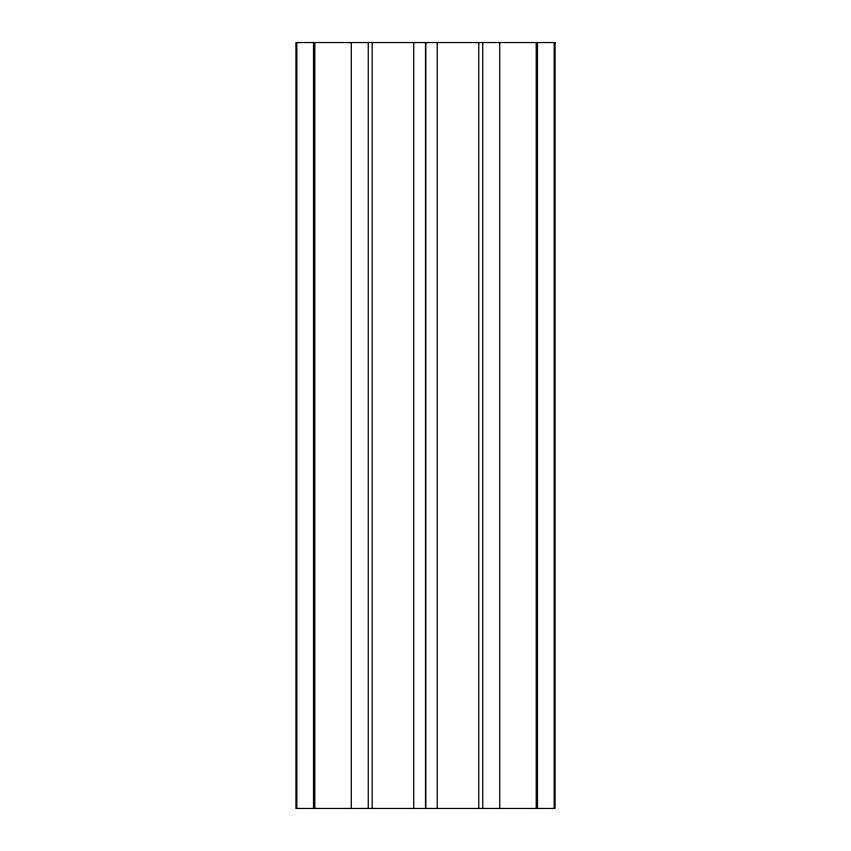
<?xml version="1.0" encoding="UTF-8"?>
<svg xmlns="http://www.w3.org/2000/svg" width="851" height="851" viewBox="0 0 851 851"><rect width="100%" height="100%" fill="white"/><g stroke="black" fill="none" stroke-linecap="round" stroke-linejoin="round"><path stroke-width="1.28" d="M554.171 42.55L554.171 808.45M537.492 42.55L537.492 808.45M536.226 42.55L536.226 808.45M499.718 42.55L499.718 808.45M482.751 42.55L482.751 808.45M478.783 42.55L478.783 808.45M437.223 42.55L437.223 808.45M425.702 42.55L425.702 808.45M425.5 42.55L425.5 808.45M413.714 42.55L413.714 808.45M372.217 42.55L372.217 808.45M368.249 42.55L368.249 808.45M351.293 42.55L351.293 808.45M314.774 42.55L314.774 808.45M313.508 42.55L313.508 808.45M296.829 42.55L296.829 808.45M555.065 42.55L295.946 42.55L295.946 808.45L555.065 808.45L555.065 42.55"/></g></svg>
